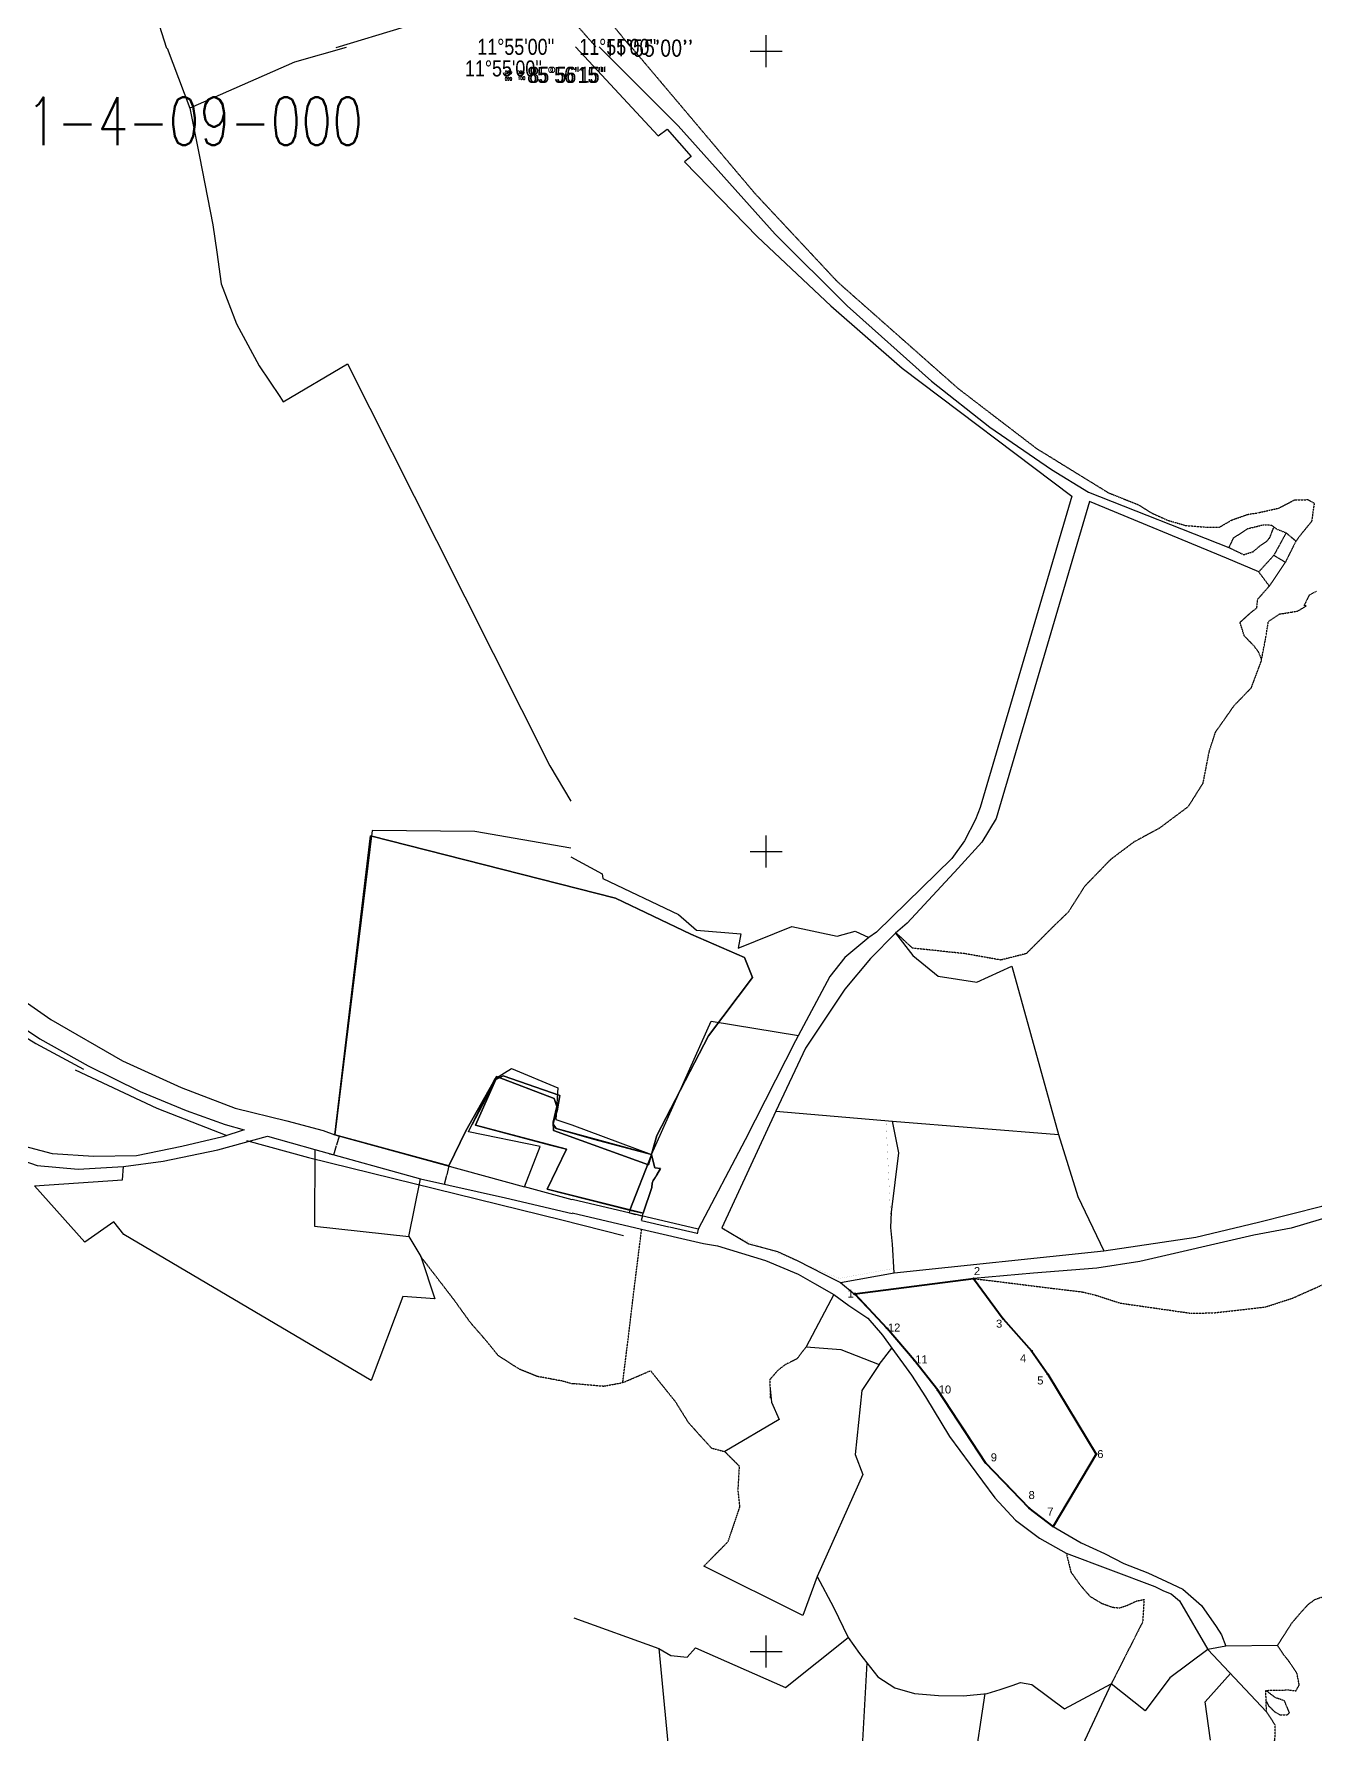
# Model space of a CAD drawing. Header units: metres. Extents: x 615331 to 657292, y 1301217 to 1321009.
# Drawn here: x 630818 to 632420, y 1317793 to 1319917 of the extents above; entities that cross this region are included whole.
import ezdxf
from ezdxf.enums import TextEntityAlignment as Align

# ---------------------------------------------------------------- set-up
doc = ezdxf.new("R2010")
doc.units = ezdxf.units.M
doc.header["$PDMODE"] = 32
doc.header["$PDSIZE"] = 0.5
doc.linetypes.add('HIDDEN', pattern=[0.375, 0.25, -0.125])
for name, color, linetype in [('1', 7, 'Continuous'), ('10', 7, 'Continuous'), ('2', 1, 'Continuous'), ('20', 7, 'Continuous'), ('3', 7, 'Continuous'), ('42', 7, 'Continuous'), ('44', 7, 'Continuous'), ('CVL_CUADCON_LIN', 8, 'Continuous')]:
    doc.layers.add(name, color=color, linetype=linetype)
doc.styles.add('45', font='arial.ttf')
doc.styles.add('ROMANS', font='ROMANS', dxfattribs={"height": 0.2})
doc.styles.get("Standard").update_dxf_attribs({"font": 'arial.ttf'})
doc.dimstyles.get("Standard").update_dxf_attribs({"dimtxt": 0.18, "dimasz": 0.18, "dimexe": 0.18, "dimexo": 0.0625, "dimgap": 0.09, "dimtad": 0, "dimtih": 1, "dimtoh": 1, "dimdec": 4, "dimzin": 0, "dimdsep": 46, "dimtxsty": 'Standard', "dimcen": 0.09, "dimadec": 0, "dimazin": 0, "dimtfac": 1, "dimtdec": 4, "dimtofl": 0, "dimtmove": 0, "dimatfit": 3, "dimfxl": 1, "dimtolj": 1, "dimtzin": 0, "dimarcsym": 0})

# ---------------------------------------------------------------- blocks, each defined once
blk = doc.blocks.new('COORD')
at = {"layer": '42', "color": 2, "linetype": 'Continuous'}
for p, q in [((-2, 0), (2, 0)), ((0, -2), (0, 2))]:
    blk.add_line(p, q, dxfattribs=at)
blk = doc.blocks.new('COORD$')
at = {"layer": '42', "color": 2, "linetype": 'Continuous'}
blk.add_blockref('COORD', (0, 0), dxfattribs=at)
blk = doc.blocks.new('*D22')
at = {"layer": 'CVL_CUADCON_LIN', "color": 0, "lineweight": -2, "ltscale": 0.5, "transparency": 16777216}
for p, q in [((631578.6, 1318439.9), (631577.2, 1318434.1)), ((631577.5, 1318434.2), (631611.7, 1318426.2)), ((631646.9, 1318417.8), (631612.7, 1318425.9)), ((631648.5, 1318423.5), (631647.1, 1318417.6))]:
    blk.add_line(p, q, dxfattribs=at)
at = {"layer": 'CVL_CUADCON_LIN', "color": 0, "ltscale": 0.5, "transparency": 16777216}
for points in [[(631577.5, 1318434.2), (631577.4, 1318434.2), (631577.3, 1318434.2)], [(631646.9, 1318417.9), (631646.9, 1318417.8), (631647.1, 1318417.8)]]:
    blk.add_solid(points, dxfattribs=at)
at = {"layer": 'Defpoints', "color": 0, "ltscale": 0.5, "transparency": 16777216}
for p in [(631578.6, 1318440), (631647.1, 1318417.8), (631648.5, 1318423.5)]:
    blk.add_point(p, dxfattribs=at)
at = {"layer": 'CVL_CUADCON_LIN', "color": 0, "ltscale": 0.5, "transparency": 16777216, "insert": (631612.2, 1318426), "char_height": 0.18, "attachment_point": 5}
blk.add_mtext('\\A1;71.7438', dxfattribs=at)
blk = doc.blocks.new('*D25')
at = {"layer": 'CVL_CUADCON_LIN', "color": 0, "lineweight": -2, "ltscale": 0.5, "transparency": 16777216}
for p, q in [((631194.5, 1318541.3), (631200, 1318539.8)), ((631199.8, 1318539.7), (631196.6, 1318528.2)), ((631187.9, 1318517.6), (631193.5, 1318516.1)), ((631193.3, 1318516.3), (631196.5, 1318527.8))]:
    blk.add_line(p, q, dxfattribs=at)
at = {"layer": 'CVL_CUADCON_LIN', "color": 0, "ltscale": 0.5, "transparency": 16777216}
for points in [[(631199.7, 1318539.7), (631199.8, 1318539.7), (631199.8, 1318539.8)], [(631193.3, 1318516.3), (631193.4, 1318516.3), (631193.3, 1318516.2)]]:
    blk.add_solid(points, dxfattribs=at)
at = {"layer": 'Defpoints', "color": 0, "ltscale": 0.5, "transparency": 16777216}
for p in [(631194.4, 1318541.3), (631187.9, 1318517.7), (631193.3, 1318516.2)]:
    blk.add_point(p, dxfattribs=at)
at = {"layer": 'CVL_CUADCON_LIN', "color": 0, "ltscale": 0.5, "transparency": 16777216, "insert": (631196.5, 1318528), "char_height": 0.18, "attachment_point": 5}
blk.add_mtext('\\A1;24.5607', dxfattribs=at)
blk = doc.blocks.new('*D26')
at = {"layer": 'CVL_CUADCON_LIN', "color": 0, "lineweight": -2, "ltscale": 0.5, "transparency": 16777216}
for p, q in [((631331.6, 1318479.7), (631334.2, 1318490.9)), ((631336.8, 1318502.5), (631334.2, 1318491.3)), ((631336.7, 1318502.7), (631336.6, 1318502.8)), ((631331.5, 1318479.5), (631331.4, 1318479.6))]:
    blk.add_line(p, q, dxfattribs=at)
at = {"layer": 'CVL_CUADCON_LIN', "color": 0, "ltscale": 0.5, "transparency": 16777216}
for points in [[(631336.7, 1318502.6), (631336.8, 1318502.5), (631336.8, 1318502.7)], [(631331.6, 1318479.7), (631331.7, 1318479.7), (631331.6, 1318479.5)]]:
    blk.add_solid(points, dxfattribs=at)
at = {"layer": 'Defpoints', "color": 0, "ltscale": 0.5, "transparency": 16777216}
for p in [(631336.8, 1318502.7), (631331.6, 1318479.5), (631331.6, 1318479.5)]:
    blk.add_point(p, dxfattribs=at)
at = {"layer": 'CVL_CUADCON_LIN', "color": 0, "ltscale": 0.5, "transparency": 16777216, "insert": (631334.2, 1318491.1), "char_height": 0.18, "attachment_point": 5}
blk.add_mtext('\\A1;23.7708', dxfattribs=at)
blk = doc.blocks.new('*D27')
at = {"layer": 'CVL_CUADCON_LIN', "color": 0, "lineweight": -2, "ltscale": 0.5, "transparency": 16777216}
for p, q in [((631563.1, 1318447.3), (631562.2, 1318443.7)), ((631562.5, 1318443.8), (631569.9, 1318441.9)), ((631578.4, 1318439.8), (631570.9, 1318441.7)), ((631579.4, 1318443.2), (631578.5, 1318439.6))]:
    blk.add_line(p, q, dxfattribs=at)
at = {"layer": 'CVL_CUADCON_LIN', "color": 0, "ltscale": 0.5, "transparency": 16777216}
for points in [[(631562.5, 1318443.8), (631562.4, 1318443.8), (631562.3, 1318443.8)], [(631578.4, 1318439.8), (631578.4, 1318439.7), (631578.6, 1318439.7)]]:
    blk.add_solid(points, dxfattribs=at)
at = {"layer": 'Defpoints', "color": 0, "ltscale": 0.5, "transparency": 16777216}
for p in [(631563.2, 1318447.4), (631562.3, 1318443.8), (631579.5, 1318443.2)]:
    blk.add_point(p, dxfattribs=at)
at = {"layer": 'CVL_CUADCON_LIN', "color": 0, "ltscale": 0.5, "transparency": 16777216, "insert": (631570.4, 1318441.8), "char_height": 0.18, "attachment_point": 5}
blk.add_mtext('\\A1;16.8000', dxfattribs=at)

msp = doc.modelspace()

# ---------------------------------------------------------------- linework, layer by layer
at = {"color": 3}
msp.add_lwpolyline([(631336.79061, 1318502.72379), (631194.43123, 1318541.32508), (631238.97226, 1318915.04553), (631545.20392, 1318837.08291), (631639.20392, 1318792.08291), (631706.20392, 1318763.08291), (631716.12142, 1318737.9703), (631661.35793, 1318665.02118), (631596.86472, 1318540.32439), (631586.19939, 1318503.85179), (631467.55103, 1318546.65058), (631467.08359, 1318557.14017), (631471.70204, 1318576.59961), (631468.46754, 1318586.589), (631396.55718, 1318614.11899), (631357.90508, 1318546.36934)], close=True, dxfattribs=at)
at = {"layer": '2', "color": 1, "linetype": 'Continuous'}
for p, q in [((630974.69323, 1319927.96008), (630984.03523, 1319899.09308)), ((630984.75523, 1319899.09108), (631013.37723, 1319824.35508)), ((632040.44223, 1318752.25708), (632098.47423, 1318541.76508)), ((631745.33323, 1318571.01408), (631891.27623, 1318558.19908)), ((631891.27623, 1318558.19908), (632098.47423, 1318541.76508)), ((631110.33823, 1318539.65308), (631169.26023, 1318522.80208)), ((631194.43123, 1318541.32508), (631431.39823, 1318476.46408)), ((631169.26023, 1318522.80208), (631301.33223, 1318486.28808)), ((631287.02823, 1318414.12208), (631301.33223, 1318486.28808)), ((631491.04623, 1318460.12608), (631431.39823, 1318476.46408)), ((631491.10723, 1318443.87008), (631577.60323, 1318423.24408)), ((631287.02823, 1318414.12208), (631301.73723, 1318389.19408)), ((631893.18823, 1318368.66508), (632155.25423, 1318396.30908)), ((631826.26823, 1318356.71908), (631893.18823, 1318368.66508)), ((631818.05923, 1318341.63308), (631783.24423, 1318276.44108)), ((631826.26823, 1318356.71908), (631843.45023, 1318342.43208)), ((631493.04223, 1317937.70908), (631599.34023, 1317899.29008)), ((631599.34023, 1317899.29008), (631664.61523, 1317210.67008)), ((632285.15423, 1317898.23908), (632358.43523, 1317820.30608)), ((631825.47623, 1317273.44608), (631859.35023, 1317881.36208)), ((632164.48823, 1317855.18708), (632088.11523, 1317692.45408)), ((632006.47723, 1317842.93808), (631927.72523, 1317318.22708))]:
    msp.add_line(p, q, dxfattribs=at)
for points in [[(631379.92823, 1319992.59708), (631280.81923, 1319925.61008), (631195.64423, 1319899.87908)], [(629687.78323, 1319894.27108), (629817.69923, 1319740.22008), (630252.61323, 1319231.83308), (630572.08423, 1318866.18408), (630595.68523, 1318841.24508), (630679.18923, 1318766.41308), (630735.54323, 1318721.86108), (630825.92323, 1318661.25308), (630886.09823, 1318627.37208), (630951.10323, 1318595.51808), (631008.74923, 1318571.55308), (631057.25523, 1318554.20808), (631081.13023, 1318547.56908)], [(629721.33423, 1319894.39508), (629815.97123, 1319788.51508), (630071.99823, 1319489.03008), (630305.69423, 1319215.24408), (630487.87523, 1318997.69708), (630584.05923, 1318899.21008), (630665.01623, 1318817.51908), (630717.81423, 1318774.24308), (630772.39223, 1318731.98108), (630839.66823, 1318685.38208), (630929.04023, 1318633.92608), (631002.42823, 1318600.53608), (631069.72623, 1318574.77908), (631134.24023, 1318558.68508), (631179.95623, 1318546.68108), (631194.43123, 1318541.32508)], [(631208.32823, 1319899.92208), (631143.77023, 1319881.63208), (631013.37723, 1319824.35508)], [(631495.18123, 1319901.02308), (631598.30623, 1319789.76208), (631609.64223, 1319798.02308), (631639.49723, 1319763.80708), (631631.44523, 1319757.10908), (631722.68723, 1319663.37408), (631814.09523, 1319577.26308), (631903.12223, 1319499.51108), (632115.26623, 1319339.31508), (632000.58723, 1318950.25108), (631994.91423, 1318935.44808), (631981.25023, 1318908.61208), (631965.24623, 1318886.57608), (631871.04823, 1318794.53308), (631861.72423, 1318788.07408)], [(631524.62923, 1319901.13908), (631586.30823, 1319839.42808), (631623.31023, 1319802.24508), (631744.49323, 1319666.67208), (631834.67023, 1319577.24508), (631939.88523, 1319483.16108), (632012.67723, 1319425.80508), (632089.99423, 1319372.56608), (632136.03623, 1319344.38008), (632311.57923, 1319275.24008)], [(631013.37723, 1319824.35508), (631025.25423, 1319763.84708), (631041.93223, 1319678.67908), (631046.72323, 1319644.36008), (631052.27023, 1319604.95708), (631071.52523, 1319554.60608), (631099.92523, 1319502.46508), (631125.54423, 1319464.05208), (631129.85623, 1319457.18408), (631210.18923, 1319504.86608), (631321.23123, 1319284.10508), (631462.95123, 1319002.55808), (631489.14223, 1318958.31508)], [(632348.75823, 1319244.66508), (632308.43123, 1319261.73708), (632137.43623, 1319332.96208), (632020.55323, 1318936.75808), (632002.85823, 1318907.08008), (631973.25923, 1318874.47108), (631909.52623, 1318805.89908), (631894.93923, 1318793.28108)], [(631489.36723, 1318899.33408), (631369.37123, 1318920.32508), (631241.07323, 1318921.75908), (631194.43123, 1318541.32508)], [(631489.40723, 1318888.51308), (631528.33123, 1318867.35108), (631529.41423, 1318861.51908), (631623.90723, 1318816.60808), (631646.22923, 1318797.04408), (631701.65523, 1318792.34208), (631698.30023, 1318774.77008), (631765.30223, 1318801.70908), (631822.08523, 1318789.39908), (631844.36423, 1318795.75208), (631861.72423, 1318788.07408)], [(631894.93923, 1318793.28108), (631863.80423, 1318761.67108), (631831.47823, 1318723.18708), (631782.27923, 1318649.69808), (631745.33323, 1318571.01408)], [(631861.72423, 1318788.07408), (631831.78423, 1318763.08408), (631813.00923, 1318738.98408), (631769.98423, 1318658.70508)], [(631894.93923, 1318793.28108), (631916.59423, 1318765.32408), (631948.38523, 1318739.51508), (631996.47523, 1318732.18808), (632040.44223, 1318752.25708)], [(631490.68693, 1318553.66095), (631590.05393, 1318516.67595), (631664.60193, 1318683.45395), (631773.62826, 1318665.50436)], [(631769.98423, 1318658.70508), (631707.13623, 1318535.00408), (631648.46623, 1318423.54608), (631491.04323, 1318460.61808)], [(631431.39823, 1318476.46408), (631450.75923, 1318526.51108), (631361.35223, 1318544.92408), (631394.19523, 1318611.22208), (631415.04223, 1318624.15808), (631472.93923, 1318599.93808), (631470.61123, 1318560.54408), (631490.68923, 1318553.66008)], [(632155.25423, 1318396.30908), (632270.12223, 1318413.37608), (632348.39423, 1318432.05808), (632427.66523, 1318452.27608), (632469.11323, 1318470.53608), (632487.00223, 1318483.19208), (632526.53823, 1318513.11908), (632537.06223, 1318525.69008), (632553.39923, 1318540.86908), (632583.45023, 1318556.20408), (632596.87223, 1318559.66108), (632614.13623, 1318560.36608), (632625.31923, 1318559.73208), (632639.76923, 1318562.18408), (632651.37623, 1318568.92308), (632665.47423, 1318580.01108), (632697.29723, 1318595.87408), (632719.32223, 1318602.22508), (632743.44323, 1318603.00908), (632772.93823, 1318600.29708)], [(632810.45023, 1318562.86508), (632792.32323, 1318571.04308), (632763.27723, 1318578.84208), (632737.34423, 1318581.08708), (632709.16523, 1318579.74808), (632695.48823, 1318576.28808), (632676.78523, 1318568.19708), (632662.69923, 1318556.09408), (632647.30323, 1318547.53308), (632621.99623, 1318539.36608), (632603.46523, 1318538.39208), (632580.93223, 1318532.03608), (632562.77723, 1318520.39408), (632540.40923, 1318499.55608), (632494.28723, 1318468.02908), (632444.05323, 1318440.77508), (632389.11923, 1318424.64608), (632342.48523, 1318415.72808), (632200.11223, 1318382.84608), (632146.35623, 1318374.86308), (632067.43323, 1318368.62408), (631992.32823, 1318361.66708)], [(631745.33323, 1318571.01408), (631677.91223, 1318425.15408), (631711.67123, 1318404.95808), (631747.59323, 1318395.45908), (631772.10823, 1318384.05008), (631806.34323, 1318366.65508), (631826.26823, 1318356.71908)], [(631893.18823, 1318368.66508), (631890.99823, 1318404.72108), (631889.23923, 1318425.28308), (631890.03423, 1318444.60408), (631899.09423, 1318518.64908), (631891.27623, 1318558.19908)], [(631081.13023, 1318547.56908), (631054.44523, 1318538.96108), (631003.11223, 1318526.82608), (630946.44523, 1318515.20608), (630892.83723, 1318514.25808), (630841.77723, 1318517.62708), (630793.01123, 1318530.39708), (630768.63223, 1318540.08708)], [(630930.17123, 1318501.75708), (630979.97323, 1318508.55508), (631048.07623, 1318522.44808), (631110.33823, 1318539.65308)], [(632098.47423, 1318541.76508), (632122.73023, 1318464.03508), (632155.25423, 1318396.30908)], [(630779.2227, 1318519.088), (630789.18423, 1318514.64408), (630822.45323, 1318502.91008), (630873.76723, 1318498.52408), (630930.17123, 1318501.75708)], [(631169.26023, 1318522.80208), (631168.90523, 1318427.23508), (631287.02823, 1318414.12208)], [(631301.73723, 1318389.19408), (631319.21123, 1318336.30408), (631279.32723, 1318339.15108), (631239.58323, 1318234.22908), (630930.84323, 1318416.60808), (630918.15623, 1318432.38308), (630882.05323, 1318407.26608), (630819.12423, 1318477.75108), (630928.88223, 1318484.98308), (630930.17123, 1318501.75708)], [(631301.33223, 1318486.28808), (631407.75723, 1318462.51408), (631491.11223, 1318442.84608)], [(631577.60323, 1318423.24408), (631655.02123, 1318405.58008), (631672.58023, 1318402.73208), (631732.48023, 1318384.36008), (631773.31523, 1318367.29408), (631793.76923, 1318355.58508), (631818.05923, 1318341.63308)], [(631992.32823, 1318361.66708), (631844.21223, 1318342.44108), (631843.45023, 1318342.43208)], [(631818.05923, 1318341.63308), (631836.50123, 1318328.12308), (631860.30323, 1318312.38708), (631878.58223, 1318290.99808), (631890.19923, 1318274.61408)], [(631843.45023, 1318342.43208), (631884.32723, 1318299.44908), (631918.31023, 1318259.69008), (631947.69523, 1318222.16508), (631980.52023, 1318172.48408), (632007.40623, 1318131.37308), (632032.84523, 1318105.74608), (632061.90123, 1318074.82408), (632091.88223, 1318051.79008)], [(631783.24423, 1318276.44108), (631826.46523, 1318272.86908), (631874.68223, 1318254.36308), (631890.19923, 1318274.61408)], [(631874.68223, 1318254.36308), (631852.70223, 1318221.84208), (631844.72523, 1318141.96408), (631854.15523, 1318116.91608), (631797.19223, 1317989.47008)], [(631890.19923, 1318274.61408), (631914.96923, 1318240.84908), (631932.54923, 1318213.86108), (631962.58223, 1318164.14708), (631988.38223, 1318129.12308), (632018.82623, 1318087.79908), (632044.79923, 1318059.89108), (632075.02923, 1318037.36808), (632108.26523, 1318018.43708)], [(631738.12423, 1318223.96208), (631739.84023, 1318207.08408), (631749.48723, 1318185.34208), (631681.61723, 1318145.43508)], [(632091.88223, 1318051.79008), (632126.91423, 1318031.35508), (632156.02323, 1318017.96608), (632180.29223, 1318005.79308), (632210.14623, 1317993.93808), (632233.63623, 1317983.28008), (632254.06923, 1317973.35008), (632277.41523, 1317953.03508), (632295.49523, 1317926.81608), (632302.21723, 1317916.47508), (632307.71323, 1317902.30808)], [(631797.19223, 1317989.47008), (631779.20723, 1317940.73208), (631655.56723, 1318002.33408)], [(632108.26523, 1318018.43708), (632218.97823, 1317976.76008), (632229.96323, 1317971.29608), (632239.40023, 1317967.84608), (632249.66023, 1317959.07008), (632285.15423, 1317898.23908)], [(631797.19223, 1317989.47008), (631817.44323, 1317951.07908), (631835.65923, 1317912.91808), (631850.10823, 1317893.26408), (631872.79423, 1317864.04808), (631894.03323, 1317850.31608), (631918.50123, 1317842.97208), (631948.75223, 1317840.77708), (631979.74723, 1317840.11508), (632009.43023, 1317843.25008), (632025.63123, 1317848.00908), (632040.56023, 1317853.00708), (632051.18323, 1317856.94008), (632065.18023, 1317854.55908), (632106.17023, 1317824.02808), (632164.48823, 1317855.18708)], [(631599.34023, 1317899.29008), (631614.17223, 1317890.56608), (631634.51623, 1317888.51208), (631645.05123, 1317900.06708), (631757.37523, 1317850.78608), (631835.65923, 1317912.91808)], [(632372.22123, 1317903.04608), (632307.71323, 1317902.30808), (632285.15423, 1317898.23908), (632237.55523, 1317862.62908), (632206.78423, 1317821.36708), (632164.48823, 1317855.18708)], [(632288.55723, 1317784.87108), (632281.93623, 1317832.60508), (632313.42923, 1317868.16908)]]:
    msp.add_lwpolyline(points, dxfattribs=at)
at = {"layer": '20', "color": 2, "linetype": 'Continuous'}
for p, q in [((630741.64223, 1318704.28608), (630820.72223, 1318655.52108)), ((630820.72223, 1318655.52108), (630880.49123, 1318623.31708)), ((630869.92423, 1318622.39708), (630971.99223, 1318574.55108)), ((630971.99223, 1318574.55108), (631059.34723, 1318540.50708)), ((631084.17523, 1318534.06708), (631161.41623, 1318512.90408)), ((631161.41623, 1318512.90408), (631478.20223, 1318434.87808)), ((631478.20223, 1318434.87808), (631555.26123, 1318415.55508))]:
    msp.add_line(p, q, dxfattribs=at)
at = {"layer": '3', "color": 30, "linetype": 'HIDDEN'}
for p, q in [((631563.53323, 1319901.29208), (631485.16523, 1319997.66408)), ((631520.38223, 1319901.12208), (631485.38423, 1319940.67608)), ((632382.99723, 1319293.58908), (632367.57023, 1319265.46208)), ((632395.30623, 1319283.31208), (632381.89423, 1319256.73308)), ((632382.99723, 1319293.58908), (632395.30623, 1319283.31208)), ((632389.15223, 1319288.45008), (632395.30623, 1319283.31208)), ((632367.57023, 1319265.46208), (632348.75823, 1319244.66508)), ((632381.89423, 1319256.73308), (632361.91423, 1319227.02908)), ((632381.89423, 1319256.73308), (632367.57023, 1319265.46208)), ((632348.75823, 1319244.66508), (632361.91423, 1319227.02908)), ((631554.13923, 1318231.64108), (631577.60323, 1318423.24408))]:
    msp.add_line(p, q, dxfattribs=at)
for points in [[(631564.28523, 1319901.29508), (631719.01523, 1319717.96208), (631822.38823, 1319607.34208), (631973.00923, 1319474.13808), (632071.14923, 1319399.03108), (632161.44723, 1319343.40008), (632198.70123, 1319328.58008), (632215.07423, 1319318.34908), (632234.73423, 1319309.42708), (632257.41523, 1319302.82508), (632281.82223, 1319300.81808), (632299.35223, 1319300.51008), (632314.99623, 1319309.58208), (632335.23523, 1319316.67408), (632347.65923, 1319318.59508), (632373.75423, 1319324.48308), (632393.70123, 1319334.87508), (632410.20923, 1319335.06408), (632418.13123, 1319330.83508), (632414.83723, 1319307.92908), (632401.06123, 1319291.00108), (632395.30623, 1319283.31208)], [(632311.57923, 1319275.24008), (632317.53423, 1319287.50508), (632335.18423, 1319298.88708), (632354.68823, 1319303.68408), (632364.59823, 1319303.28908), (632371.00223, 1319298.53408), (632382.99723, 1319293.58908)], [(632311.57923, 1319275.24008), (632329.96923, 1319266.30308), (632341.61123, 1319269.99308), (632350.16423, 1319277.20608), (632358.73223, 1319283.14808), (632362.49223, 1319287.51108), (632367.80023, 1319300.91208)], [(632361.91423, 1319227.02908), (632347.11823, 1319210.34308), (632345.97323, 1319199.40408), (632338.42123, 1319193.47308), (632325.09723, 1319181.37908), (632330.36323, 1319165.17608), (632342.44423, 1319152.61008), (632348.11923, 1319145.05208), (632352.29823, 1319134.93608)], [(632352.29823, 1319134.93608), (632358.04823, 1319165.23908), (632360.89223, 1319183.05808), (632374.50523, 1319192.10708), (632390.22523, 1319194.57408), (632397.07023, 1319195.66908), (632407.91823, 1319202.14508), (632405.62723, 1319202.62708), (632412.33023, 1319216.17108), (632420.91523, 1319220.58908)], [(632352.29823, 1319134.93608), (632338.98823, 1319099.46408), (632317.65023, 1319077.36808), (632294.40623, 1319044.32308), (632286.55523, 1319020.09408), (632278.87823, 1318980.62108), (632260.41823, 1318951.18908), (632224.90823, 1318924.61108), (632192.84923, 1318907.22008), (632163.63523, 1318885.28808), (632131.25123, 1318851.88508), (632110.54123, 1318819.37708), (632093.70823, 1318803.17708), (632058.29923, 1318767.70708)], [(632058.29923, 1318767.70708), (632026.38623, 1318759.71908), (631982.10023, 1318767.59808), (631916.10723, 1318774.59308), (631895.00823, 1318794.23308)], [(631992.32823, 1318361.66708), (632128.41023, 1318344.92808), (632144.71023, 1318341.04908), (632175.81323, 1318330.98608), (632264.35123, 1318318.27808), (632292.53823, 1318318.85408), (632357.22423, 1318326.20008), (632391.13423, 1318337.26008), (632432.57823, 1318355.77508), (632450.71323, 1318369.19508), (632464.75523, 1318385.11008), (632477.53323, 1318400.50208), (632484.50223, 1318413.03208), (632498.06523, 1318426.40008), (632568.33423, 1318456.42508), (632593.13923, 1318464.07708), (632636.17423, 1318476.76608), (632810.45023, 1318562.86508)], [(631491.92723, 1318229.85608), (631477.88723, 1318233.67208), (631447.40623, 1318239.30208), (631424.29723, 1318248.73608), (631398.65623, 1318265.28908), (631383.43323, 1318284.11708), (631363.89423, 1318306.50908), (631343.59923, 1318334.74808), (631301.73723, 1318389.19408)], [(632091.88223, 1318051.79008), (632145.45723, 1318142.35308), (632085.13323, 1318242.28608), (632064.98923, 1318271.27708), (632044.14823, 1318294.67008), (632029.48023, 1318311.27208), (631992.32823, 1318361.66708)], [(631783.24423, 1318276.44108), (631771.73323, 1318261.31708), (631757.08423, 1318254.03508), (631747.51723, 1318246.55708), (631737.99123, 1318235.52208), (631738.25623, 1318212.40208)], [(631554.13923, 1318231.64108), (631588.76723, 1318246.52008), (631619.68823, 1318207.99708), (631635.73023, 1318182.26208), (631649.11123, 1318167.17008), (631665.05723, 1318149.81908), (631681.61723, 1318145.43508)], [(631491.92223, 1318230.68108), (631530.31323, 1318227.30308), (631554.13923, 1318231.64108)], [(631681.61723, 1318145.43508), (631699.60423, 1318127.34508), (631697.91523, 1318097.34308), (631700.18523, 1318076.53308), (631685.44623, 1318032.65908), (631655.56723, 1318002.33408)], [(632108.26523, 1318018.43708), (632114.12323, 1317994.87308), (632125.99723, 1317978.23808), (632137.83623, 1317964.65208), (632152.41423, 1317955.92508), (632165.93223, 1317950.99808), (632174.83323, 1317950.08308), (632184.19523, 1317953.24008), (632196.07023, 1317958.71108), (632205.44723, 1317960.59708), (632203.73423, 1317932.62708), (632164.48823, 1317855.18708)], [(632372.22123, 1317903.04608), (632390.18723, 1317931.20208), (632402.21823, 1317945.31508), (632410.99923, 1317954.81708), (632418.80823, 1317960.49608), (632426.64923, 1317963.38108), (632435.54723, 1317962.72008), (632449.38623, 1317951.95208), (632464.21223, 1317943.73708), (632475.44223, 1317939.03708), (632482.55923, 1317938.61008), (632488.89923, 1317939.44508), (632496.74623, 1317941.82208), (632503.29723, 1317946.47008), (632509.07723, 1317951.87208), (632509.98523, 1317961.28408), (632509.02623, 1317978.55208), (632507.15023, 1317987.17008), (632504.22823, 1317998.31708), (632499.52623, 1318009.69708), (632494.92623, 1318012.18608)], [(632358.43523, 1317820.30608), (632357.62223, 1317846.97708), (632368.79323, 1317847.35908), (632385.55523, 1317847.55108), (632395.22123, 1317846.39108), (632399.45423, 1317853.80808), (632396.49223, 1317868.51208), (632387.44623, 1317882.13008), (632380.48723, 1317890.94308), (632372.22123, 1317903.04608)], [(632358.02823, 1317833.64208), (632360.88723, 1317827.95708), (632368.59323, 1317820.42208), (632374.98623, 1317816.68408), (632384.13523, 1317816.28008), (632387.15023, 1317819.11008), (632380.88423, 1317834.03008), (632369.40923, 1317837.96408), (632357.62223, 1317846.97708)], [(632390.16323, 1317666.68608), (632386.46823, 1317678.84008), (632382.09823, 1317683.36408), (632375.50923, 1317682.01808), (632369.96023, 1317678.65208), (632358.26923, 1317679.28008), (632349.02723, 1317687.81408), (632348.15823, 1317697.20608), (632355.77223, 1317719.90708), (632359.39323, 1317736.46508), (632360.77723, 1317748.67808), (632364.40423, 1317764.72708), (632368.98523, 1317786.12408), (632369.40323, 1317794.00608), (632369.29023, 1317803.91408), (632358.43523, 1317820.30608)]]:
    msp.add_lwpolyline(points, dxfattribs=at)
msp.add_point((632395.30623, 1319283.31208), dxfattribs=at)
at = {"layer": 'CVL_CUADCON_LIN', "color": 5, "ltscale": 0.5, "flags": 128}
msp.add_lwpolyline([(631194.43123, 1318541.32508), (631336.79061, 1318502.72379), (631357.90508, 1318546.36934), (631396.55718, 1318614.11899), (631468.46754, 1318586.589), (631471.70204, 1318576.59961), (631467.08359, 1318557.14017), (631467.55103, 1318546.65058), (631586.19939, 1318503.85179), (631596.86472, 1318540.32439), (631661.35793, 1318665.02118), (631716.12142, 1318737.9703), (631706.20392, 1318763.08291), (631639.20392, 1318792.08291), (631545.20392, 1318837.08291), (631238.97226, 1318915.04553)], close=True, dxfattribs=at)
at = {"layer": 'CVL_CUADCON_LIN', "color": 4, "ltscale": 0.5, "flags": 128}
for points in [[(631470.79501, 1318549.16471), (631467.07156, 1318554.48977), (631467.9459, 1318558.57728), (631471.99929, 1318571.31809), (631475.64403, 1318590.31158), (631404.70162, 1318615.14514), (631395.64241, 1318610.40818), (631369.95294, 1318553.30292), (631462.28209, 1318528.93018), (631483.70782, 1318523.22353), (631459.72019, 1318473.50617), (631579.45231, 1318443.23295), (631590.40258, 1318475.42133), (631590.8102, 1318480.80592), (631592.16392, 1318484.03353), (631594.84711, 1318488.48603), (631596.88396, 1318491.33226), (631601.44085, 1318499.32446), (631594.27874, 1318500.06213), (631589.95969, 1318516.71103), (631517.60046, 1318535.762)], [(631459.72019, 1318473.50617), (631563.16487, 1318447.35109), (631590.03503, 1318516.42064), (631589.95969, 1318516.71103), (631470.79501, 1318549.16471), (631467.07156, 1318554.48977), (631467.9459, 1318558.57728), (631471.99929, 1318571.31809), (631475.64403, 1318590.31158), (631404.70162, 1318615.14514), (631395.64241, 1318610.40818), (631369.95294, 1318553.30292), (631483.70782, 1318523.22353)], [(631579.45231, 1318443.23295), (631459.72019, 1318473.50617), (631483.70782, 1318523.22353), (631369.95294, 1318553.30292), (631395.64241, 1318610.40818), (631404.70162, 1318615.14514), (631475.64403, 1318590.31158), (631471.99929, 1318571.31809), (631467.9459, 1318558.57728), (631467.07156, 1318554.48977), (631470.79501, 1318549.16471), (631517.60046, 1318535.762), (631589.95969, 1318516.71103), (631594.27874, 1318500.06213), (631601.44085, 1318499.32446), (631596.88396, 1318491.33226), (631592.16392, 1318484.03353), (631590.8102, 1318480.80592), (631590.40258, 1318475.42133)]]:
    msp.add_lwpolyline(points, close=True, dxfattribs=at)
at = {"layer": 'CVL_CUADCON_LIN', "color": 6, "ltscale": 0.5, "flags": 128}
for points in [[(631459.72019, 1318473.50617), (631563.16487, 1318447.35109), (631590.03503, 1318516.42064), (631589.95969, 1318516.71103), (631470.79501, 1318549.16471), (631467.07156, 1318554.48977), (631467.9459, 1318558.57728), (631471.99929, 1318571.31809), (631475.64403, 1318590.31158), (631404.70162, 1318615.14514), (631395.64241, 1318610.40818), (631369.95294, 1318553.30292), (631483.70782, 1318523.22353)], [(631563.16487, 1318447.35109), (631579.45231, 1318443.23295), (631590.40258, 1318475.42133), (631590.8102, 1318480.80592), (631592.16392, 1318484.03353), (631594.84711, 1318488.48603), (631596.88396, 1318491.33226), (631601.44085, 1318499.32446), (631594.27874, 1318500.06213), (631590.03503, 1318516.42064)]]:
    msp.add_lwpolyline(points, close=True, dxfattribs=at)
for points in [[(631395.64241, 1318610.40818), (631365.98311, 1318554.35087)], [(631579.45231, 1318443.23295), (631565.10385, 1318446.86084)]]:
    msp.add_lwpolyline(points, dxfattribs=at)
at = {"layer": 'CVL_CUADCON_LIN', "color": 6, "ltscale": 0.5, "const_width": 0.08, "flags": 128}
for points in [[(631745.33323, 1318571.01408), (631679.45976, 1318428.50203)], [(631745.33323, 1318571.01408), (631680.29891, 1318430.31747), (631682.01781, 1318421.99308)], [(631680.29891, 1318430.31747), (631682.01781, 1318421.99308)], [(631680.29891, 1318430.31747), (631682.01781, 1318421.99308), (631691.45658, 1318416.15188), (631824.86671, 1318361.89876)]]:
    msp.add_lwpolyline(points, dxfattribs=at)
msp.add_lwpolyline([(631745.33323, 1318571.01408), (631680.29891, 1318430.31747), (631682.01781, 1318421.99308), (631691.45658, 1318416.15188), (631824.86671, 1318361.89876), (631891.98203, 1318374.21533), (631883.03139, 1318558.92304)], close=True, dxfattribs=at)
at = {"layer": 'CVL_CUADCON_LIN', "color": 3, "ltscale": 0.5, "flags": 128}
msp.add_lwpolyline([(631563.16487, 1318447.35109), (631579.45231, 1318443.23295), (631590.40258, 1318475.42133), (631590.8102, 1318480.80592), (631592.16392, 1318484.03353), (631594.84711, 1318488.48603), (631596.88396, 1318491.33226), (631601.44085, 1318499.32446), (631594.27874, 1318500.06213), (631590.03503, 1318516.42064)], close=True, dxfattribs=at)
at = {"layer": 'CVL_CUADCON_LIN', "color": 6, "lineweight": 40, "ltscale": 0.5, "flags": 128}
msp.add_lwpolyline([(631844.21223, 1318342.44108), (631992.32823, 1318361.66708), (632029.48023, 1318311.27208), (632064.98923, 1318271.27708), (632085.13323, 1318242.28608), (632145.45723, 1318142.35308), (632091.88223, 1318051.79008), (632061.90123, 1318074.82408), (632007.40623, 1318131.37308), (631947.69523, 1318222.16508), (631918.31023, 1318259.69008), (631884.32723, 1318299.44908)], close=True, dxfattribs=at)
at = {"layer": 'CVL_CUADCON_LIN', "color": 6, "ltscale": 0.5}
for centre in [(631992.32823, 1318361.66708), (631884.32723, 1318299.44908), (632029.48023, 1318311.27208), (631918.31023, 1318259.69008), (632064.98923, 1318271.27708), (632085.13323, 1318242.28608), (631947.69523, 1318222.16508), (632007.40623, 1318131.37308), (632145.45723, 1318142.35308), (632061.90123, 1318074.82408), (632091.88223, 1318051.79008)]:
    msp.add_circle(centre, 0.75, dxfattribs=at)
at = {"layer": 'CVL_CUADCON_LIN', "color": 6, "lineweight": 40, "ltscale": 0.5}
msp.add_circle((631844.21223, 1318342.44108), 0.75, dxfattribs=at)
at = {"layer": 'CVL_CUADCON_LIN', "color": 6, "ltscale": 0.5}
for p in [(631992.32823, 1318361.66708), (631844.21223, 1318342.44108), (631884.32723, 1318299.44908), (632029.48023, 1318311.27208), (631918.31023, 1318259.69008), (632064.98923, 1318271.27708), (632085.13323, 1318242.28608), (631947.69523, 1318222.16508), (632007.40623, 1318131.37308), (632145.45723, 1318142.35308), (632061.90123, 1318074.82408), (632091.88223, 1318051.79008)]:
    msp.add_point(p, dxfattribs=at)

# ---------------------------------------------------------------- block references
at = {"layer": '42', "color": 1, "linetype": 'Continuous', "xscale": 10, "yscale": 10}
for p in [(631733.49623, 1319895.48808), (631733.49623, 1318895.48808), (631733.49623, 1317895.48808)]:
    msp.add_blockref('COORD$', p, dxfattribs=at)

# ---------------------------------------------------------------- texts
at = {"layer": '1', "color": 7, "linetype": 'Continuous', "lineweight": 13, "style": 'ROMANS', "width": 0.75}
msp.add_text('3051-4-09-000', height=60, rotation=359.99996158, dxfattribs=at).set_placement((630961.49384, 1319807.98056), align=Align.MIDDLE_CENTER)
at = {"layer": '10', "color": 7, "linetype": 'Continuous', "style": 'ROMANS', "width": 0.8}
for s, p in [('089', (631411.4004, 1319868.92741)), ('090', (631426.6644, 1319869.06841)), ('099', (631411.4004, 1319860.86641)), ('100', (631427.6534, 1319861.78641))]:
    msp.add_text(s, height=4, dxfattribs=at).set_placement(p, align=Align.MIDDLE)
at = {"layer": '44', "color": 7, "linetype": 'Continuous', "width": 0.8}
for s, p in [("11%%d55'00''", (631420.53623, 1319900.98508)), ("11%%d55'00''", (631547.86523, 1319900.94708)), ("11%%d55'00''", (631405.14823, 1319873.97108)), ("85%%d56'15''", (631482.86523, 1319865.94708)), ("85%%d56'15''", (631485.53623, 1319865.98508))]:
    msp.add_text(s, height=20, dxfattribs=at).set_placement(p, align=Align.MIDDLE)
at = {"layer": '44', "color": 7, "linetype": 'Continuous', "style": 'ROMANS', "width": 0.8}
msp.add_text("11%%d55'00''", height=20, rotation=359.99996111, dxfattribs=at).set_placement((631586.48024, 1319899.45603), align=Align.MIDDLE)
at = {"layer": 'CVL_CUADCON_LIN', "color": 6, "ltscale": 0.5, "style": '45'}
msp.add_text('2', height=10, dxfattribs=at).set_placement((631992.91683, 1318363.04678), align=Align.BOTTOM_LEFT)
msp.add_text('1', height=10, dxfattribs=at).set_placement((631842.80083, 1318342.94898), align=Align.MIDDLE_RIGHT)
for s, p in [('12', (631885.44593, 1318300.44828)), ('11', (631919.47113, 1318260.63998)), ('4', (632050.49238, 1318262.18038)), ('5', (632071.9699, 1318234.33161)), ('10', (631948.91343, 1318223.04038)), ('6', (632146.95723, 1318142.35978))]:
    msp.add_text(s, height=10, dxfattribs=at).set_placement(p, align=Align.MIDDLE_LEFT)
for s, p in [('3', (632028.31453, 1318310.32808)), ('9', (632021.74558, 1318143.26267)), ('8', (632068.92317, 1318096.15331))]:
    msp.add_text(s, height=10, dxfattribs=at).set_placement(p, align=Align.TOP_RIGHT)
msp.add_text('7', height=10, dxfattribs=at).set_placement((632088.42193, 1318075.4359), align=Align.TOP_CENTER)

# ---------------------------------------------------------------- dimensions: what is measured, and where the dimension line sits
at = {"layer": 'CVL_CUADCON_LIN', "color": 4, "ltscale": 0.5}
for p1, p2, distance, picture, middle in [((631194.43123, 1318541.32508), (631187.88646, 1318517.65248), 5.59335, '*D25', (631196.54995, 1318527.9983)), ((631336.79061, 1318502.72379), (631331.60824, 1318479.5248), 0, '*D26', (631334.19942, 1318491.1243))]:
    dim = msp.add_aligned_dim(p1=p1, p2=p2, distance=distance, dimstyle='Standard', dxfattribs=at)
    dim.commit()
    dim.dimension.update_dxf_attribs({"geometry": picture, "text_midpoint": middle})
at = {"layer": 'CVL_CUADCON_LIN', "color": 5, "ltscale": 0.5}
for p1, p2, distance, picture, middle in [((631579.45231, 1318443.23295), (631563.16487, 1318447.35109), 3.61769, '*D27', (631570.4218, 1318441.78471)), ((631578.63271, 1318439.99138), (631648.46623, 1318423.54608), -5.901, '*D22', (631612.19683, 1318426.02485))]:
    dim = msp.add_aligned_dim(p1=p1, p2=p2, distance=distance, dimstyle='Standard', dxfattribs=at)
    dim.commit()
    dim.dimension.update_dxf_attribs({"geometry": picture, "text_midpoint": middle})

doc.saveas('drawing.dxf')
